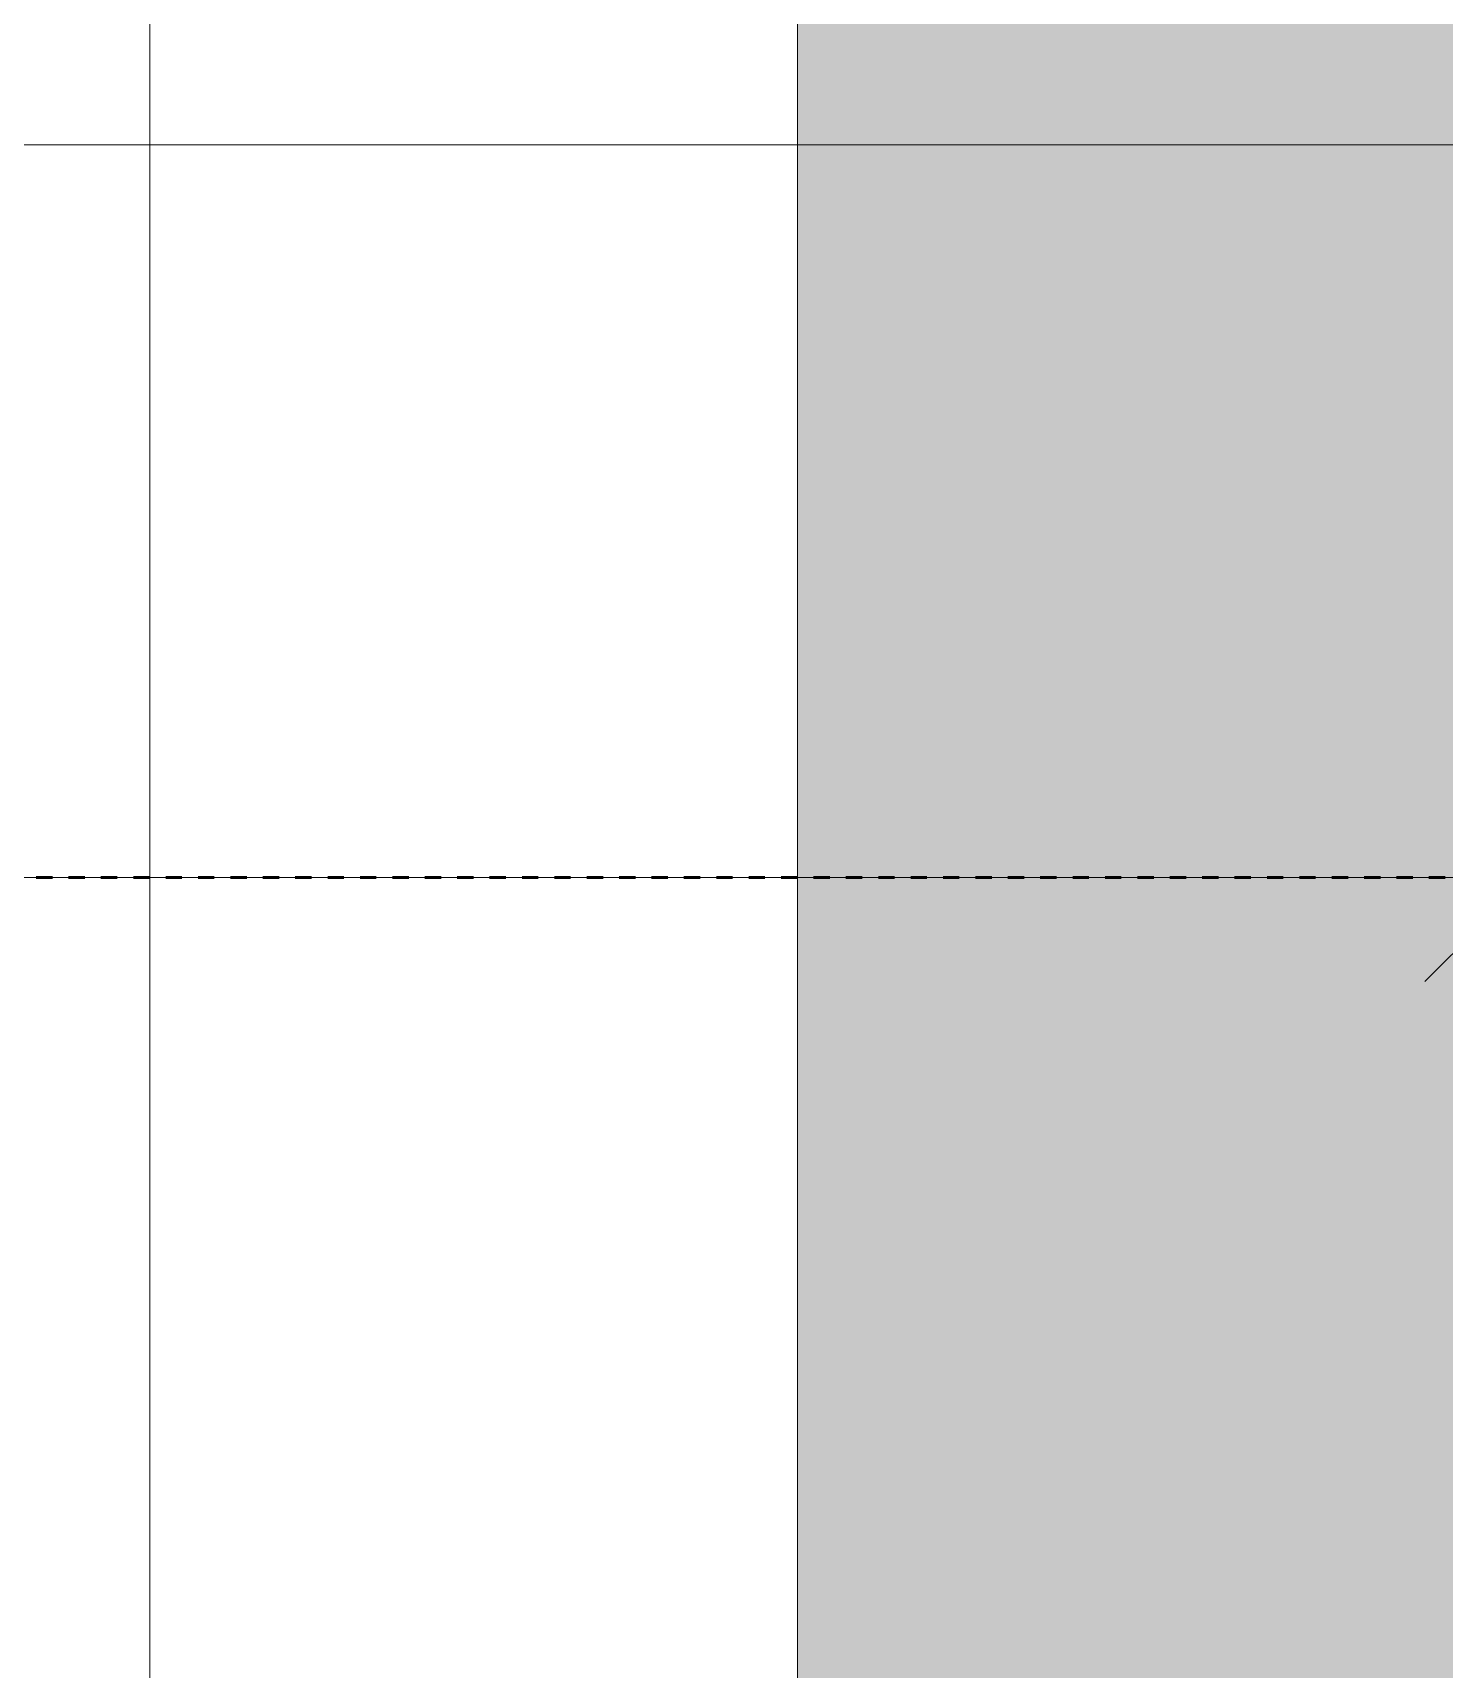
# Model space of a CAD drawing. Header units: inches. Extents: x -4266 to -1814, y 9706 to 12441.
# Drawn here: x -2934.25 to -2925.53, y 9975.3 to 9985.41 of the extents above; entities that cross this region are included whole.
import ezdxf

# ---------------------------------------------------------------- set-up
doc = ezdxf.new("R2010")
doc.units = ezdxf.units.IN
doc.header["$MEASUREMENT"] = 0
doc.linetypes.add('Dash 1_16_', pattern=[0.125, 0.0625, -0.0625])
for name, color, linetype, lineweight in [('0-1', 7, 'Continuous', 5), ('0-3', 7, 'Continuous', 9), ('A-DETL-GENF-2', 253, 'Continuous', 9), ('A-WALL-3', 10, 'Continuous', 13), ('A-WALL-4', 254, 'Continuous', 5), ('C-PROP-LINE-2', 91, 'Dash 1_16_', 50)]:
    doc.layers.add(name, color=color, linetype=linetype, lineweight=lineweight)

# ---------------------------------------------------------------- blocks, each defined once
blk = doc.blocks.new('daphne 26070 - daphne 26070-V184-FLOOR PLAN - 1ST FLOOR')
at = {"layer": 'A-DETL-GENF-2'}
for p, q in [((0, 5.702), (0, 4.756)), ((0, 4.835), (0, 5.699)), ((0, 4.126), (0, 4.835)), ((0, 4.756), (0, 4.014)), ((0, 3.575), (0, 4.126)), ((0, 4.014), (0, 1.445)), ((0, 2.551), (0, 3.732)), ((0, 3.732), (0, 3.575)), ((0, 1.999), (0, 2.551)), ((0, 0.66), (0, 1.999)), ((0, 1.445), (0, 0.498)), ((0, 0.345), (0, 0.66)), ((0, 0.498), (0, 0.345)), ((0, -0.128), (0, 0.345)), ((0, 0.345), (0, -0.364)), ((-0.372, 0), (-0.311, 0)), ((0.319, 0), (-0.311, 0)), ((-0.372, 0), (-1.436, 0)), ((-1.285, 0), (-0.565, 0)), ((-0.565, 0), (-0.075, 0)), ((-0.075, 0), (0.24, 0)), ((0.24, 0), (0.319, 0)), ((0.319, 0), (2.348, 0)), ((0.359, 0), (0.319, 0)), ((0.682, 0), (0.359, 0)), ((1.525, 0), (0.682, 0)), ((3.276, 0), (1.525, 0)), ((2.348, 0), (3.914, 0)), ((4.202, 0), (3.276, 0)), ((3.628, 0), (3.391, 0)), ((3.391, 0), (3.628, 0)), ((3.914, 0), (3.628, 0)), ((3.628, 0), (4.494, 0)), ((5.439, 0), (4.202, 0)), ((4.494, 0), (4.652, 0)), ((4.652, 0), (4.967, 0)), ((4.967, 0), (5.439, 0)), ((5.439, 0), (6.133, 0)), ((6.385, 0), (5.439, 0)), ((6.133, 0), (5.597, 0)), ((5.597, 0), (6.07, 0)), ((6.07, 0), (6.542, 0)), ((7.724, 0), (6.385, 0)), ((6.542, 0), (6.936, 0)), ((6.936, 0), (7.803, 0)), ((7.881, 0), (7.409, 0)), ((7.409, 0), (7.488, 0)), ((7.488, 0), (8.197, 0)), ((9.323, 0), (7.724, 0)), ((7.803, 0), (7.881, 0)), ((0, -0.521), (0, -0.128)), ((0, -0.345), (0, -0.369)), ((0, -0.345), (0, -0.364)), ((0, -0.369), (0, -1.309)), ((0, -0.994), (0, -0.521)), ((0, -1.654), (0, -0.994)), ((0, -1.309), (0, -1.782)), ((0, -2.097), (0, -1.654)), ((0, -1.782), (0, -2.176)), ((0, -2.727), (0, -2.097)), ((0, -2.176), (0, -2.491)), ((0, -2.491), (0, -3.594)), ((0, -3.2), (0, -2.727)), ((0, -3.436), (0, -3.2)), ((0, -4.224), (0, -3.436)), ((0, -3.594), (0, -4.145)), ((0, -4.145), (0, -4.775)), ((0, -4.539), (0, -4.224)), ((0, -5.169), (0, -4.539)), ((0, -4.775), (0, -5.248))]:
    blk.add_line(p, q, dxfattribs=at)
blk = doc.blocks.new('switchgrass 26764 - switchgrass 26764-V167-FLOOR PLAN - 1ST FLOOR')
at = {"layer": 'A-DETL-GENF-2'}
for p, q in [((-18.013, 0), (-12.847, 5.166)), ((-10.265, 0), (-14.289, 0)), ((-13.454, 0), (-12.037, 0)), ((-12.844, 0), (-13.378, 0)), ((-12.976, 0), (-11.829, 0)), ((-12.667, 0), (-12.957, 0)), ((-12.957, 0), (-12.8, 0)), ((-12.246, 0), (-12.844, 0)), ((-12.8, 0), (-12.372, 0)), ((-10.496, 0), (-12.667, 0)), ((-12.372, 0), (-11.733, 0)), ((-11.603, 0), (-12.246, 0)), ((-12.037, 0), (-10.417, 0)), ((-11.829, 0), (-11.54, 0)), ((-11.654, 0), (-11.799, 0)), ((-11.799, 0), (-10.933, 0)), ((-11.733, 0), (-10.947, 0)), ((-9.048, 0), (-11.654, 0)), ((-10.348, 0), (-11.631, 0)), ((-11.631, 0), (-11.52, 0)), ((-10.933, 0), (-11.603, 0)), ((-11.54, 0), (-10.978, 0)), ((-11.52, 0), (-11.214, 0)), ((-11.214, 0), (-10.758, 0)), ((-10.978, 0), (-10.483, 0)), ((-10.947, 0), (-10.076, 0)), ((-10.758, 0), (-10.197, 0)), ((-7.456, 0), (-10.496, 0)), ((-10.483, 0), (-8.324, 0)), ((-10.417, 0), (-8.805, 0)), ((-9.308, 0), (-10.348, 0)), ((-9.868, 0), (-10.265, 0)), ((-10.206, 0), (-10.221, 0)), ((-10.221, 0), (-10.153, 0)), ((-8.491, 0), (-10.206, 0)), ((-10.197, 0), (-9.575, 0)), ((-10.153, 0), (-9.631, 0)), ((-10.076, 0), (-9.181, 0)), ((-9.488, 0), (-9.868, 0)), ((-9.631, 0), (-9.193, 0)), ((-9.575, 0), (-8.936, 0)), ((-8.414, 0), (-9.488, 0)), ((-8.493, 0), (-9.308, 0)), ((-9.193, 0), (-9.145, 0)), ((-9.181, 0), (-8.324, 0)), ((-9.145, 0), (-8.98, 0)), ((-8.324, 0), (-9.048, 0)), ((-8.98, 0), (-8.084, 0)), ((-8.936, 0), (-8.324, 0)), ((-8.805, 0), (-7.41, 0)), ((-7.888, 0), (-8.493, 0)), ((-7.298, 0), (-8.491, 0)), ((-8.185, 0), (-8.469, 0)), ((-8.469, 0), (-8.464, 0)), ((-8.464, 0), (-6.519, 0)), ((-8.324, 0), (-8.414, 0)), ((-8.324, 0), (-7.166, 0)), ((-5.443, 0), (-8.185, 0)), ((-8.084, 0), (-7.456, 0)), ((-7.476, 0), (-7.888, 0)), ((-4.415, 0), (-7.6, 0)), ((-7.6, 0), (-7.525, 0)), ((-7.525, 0), (-7.312, 0)), ((-7.166, 0), (-7.476, 0)), ((-7.41, 0), (-6.442, 0)), ((-7.312, 0), (-6.981, 0)), ((-6.531, 0), (-7.298, 0)), ((-6.981, 0), (-6.55, 0)), ((-6.55, 0), (-6.038, 0)), ((-6.098, 0), (-6.531, 0)), ((-6.442, 0), (-4.415, 0)), ((-5.858, 0), (-6.098, 0)), ((-6.038, 0), (-5.465, 0)), ((-5.764, 0), (-5.863, 0)), ((-5.863, 0), (-5.858, 0)), ((-5.639, 0), (-5.764, 0)), ((-5.217, 0), (-5.639, 0)), ((-5.465, 0), (-4.85, 0)), ((-5.284, 0), (-5.443, 0)), ((-4.831, 0), (-5.284, 0)), ((-5.093, 0), (-5.217, 0)), ((-4.995, 0), (-5.093, 0)), ((-5.002, 0), (-5.012, 0)), ((-5.012, 0), (-5, 0)), ((-4.97, 0), (-5.002, 0)), ((-5, 0), (-4.995, 0)), ((-4.907, 0), (-4.97, 0)), ((-4.807, 0), (-4.907, 0)), ((-4.85, 0), (-4.831, 0)), ((-4.66, 0), (-4.807, 0)), ((3.367, 0), (-4.66, 0)), ((-11.501, 0), (-12.351, 0)), ((-12.351, 0), (-12.043, 0)), ((-12.043, 0), (-11.232, 0)), ((-10.527, 0), (-11.501, 0)), ((-11.232, 0), (-10.088, 0)), ((-9.507, 0), (-10.527, 0)), ((-10.088, 0), (-8.78, 0)), ((-8.519, 0), (-9.507, 0)), ((-8.78, 0), (-7.479, 0)), ((-7.639, 0), (-8.519, 0)), ((-6.947, 0), (-7.639, 0)), ((-7.479, 0), (-6.354, 0)), ((-6.519, 0), (-6.947, 0)), ((-6.354, 0), (-5.574, 0)), ((-5.574, 0), (-4.37, 0)), ((-4.37, 0), (-3.547, 0))]:
    blk.add_line(p, q, dxfattribs=at)
blk = doc.blocks.new('CTR - 1st Phase - Shell_rvt-1-FLOOR PLAN - 1ST FLOOR')
at = {"layer": 'A-WALL-4'}
blk.add_hatch(color=256, dxfattribs=at).paths.add_polyline_path([(-2929.524, 9943.439), (-2925.274, 9943.439), (-2925.274, 10009.089), (-2929.524, 10009.089), (-2929.524, 9943.886)], flags=0)
at = {"layer": 'A-WALL-3'}
blk.add_line((-2929.524, 9943.439), (-2929.524, 10009.089), dxfattribs=at)
at = {"layer": '0-3', "rotation": 180}
blk.add_blockref('switchgrass 26764 - switchgrass 26764-V167-FLOOR PLAN - 1ST FLOOR', (-2938.496, 9984.714), dxfattribs=at)
at = {"layer": '0-3'}
blk.add_blockref('daphne 26070 - daphne 26070-V184-FLOOR PLAN - 1ST FLOOR', (-2933.523, 9980.189), dxfattribs=at)
blk = doc.blocks.new('Family - ___-1870007-FLOOR PLAN - 1ST FLOOR')
at = {"layer": 'C-PROP-LINE-2'}
blk.add_line((-2636.924, 9980.189), (-3860.724, 9980.189), dxfattribs=at)

msp = doc.modelspace()

# ---------------------------------------------------------------- block references
at = {"layer": '0-1'}
msp.add_blockref('CTR - 1st Phase - Shell_rvt-1-FLOOR PLAN - 1ST FLOOR', (0, 0), dxfattribs=at)
at = {"layer": 'C-PROP-LINE-2'}
msp.add_blockref('Family - ___-1870007-FLOOR PLAN - 1ST FLOOR', (0, 0), dxfattribs=at)

doc.saveas('drawing.dxf')
